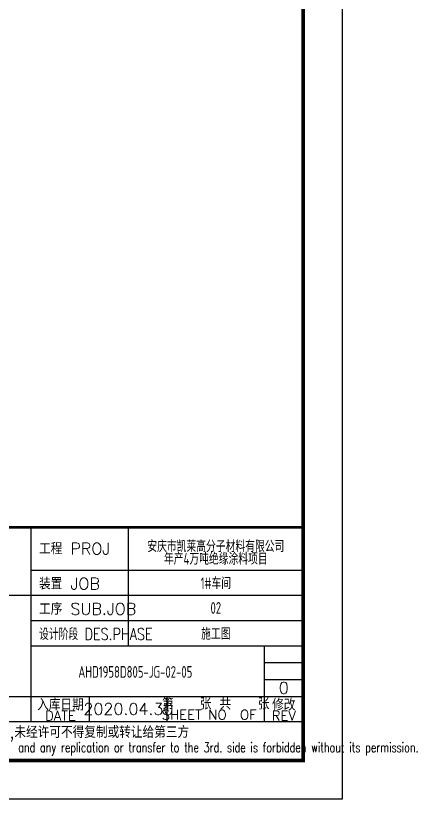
# Model space of a CAD drawing. Header units: millimetres. Extents: x 866561 to 877878, y 40199 to 44891.
# Drawn here: x 871058.3 to 871161.7, y 40198.6 to 40400.2 of the extents above; entities that cross this region are included whole.
import ezdxf
from ezdxf.enums import TextEntityAlignment as Align

# ---------------------------------------------------------------- set-up
doc = ezdxf.new("R2010")
doc.units = ezdxf.units.MM
doc.header["$LTSCALE"] = 1000
doc.header["$MEASUREMENT"] = 0
doc.layers.add('AXIS', color=3, linetype='Continuous')
doc.styles.add('ECEC_TQ', font='txt_l.shx', dxfattribs={"bigfont": 'hztxt_l.shx'})
doc.styles.add('TSSD_REIN', font='tssdeng.shx', dxfattribs={"width": 0.7, "bigfont": 'tssdchn.shx'})

msp = doc.modelspace()

# ---------------------------------------------------------------- linework, layer by layer
at = {"color": 0}
msp.add_line((871142.285, 40792.579), (871142.285, 40198.579), dxfattribs=at)
for p, q in [((871062.285, 40218.579), (871062.285, 40268.579)), ((871087.285, 40238.079), (871087.285, 40268.579)), ((871132.285, 40208.579), (871132.285, 40268.579)), ((871062.285, 40257.579), (871132.285, 40257.579)), ((870952.285, 40251.079), (871062.285, 40251.079)), ((871062.285, 40251.079), (871132.285, 40251.079)), ((871062.285, 40244.579), (871132.285, 40244.579)), ((871062.285, 40238.079), (871132.285, 40238.079)), ((871122.285, 40218.579), (871122.285, 40238.079)), ((871122.285, 40233.746), (871132.285, 40233.746)), ((871122.285, 40229.412), (871132.285, 40229.412)), ((871007.285, 40225.079), (871132.285, 40225.079)), ((871077.285, 40218.579), (871077.285, 40225.079)), ((871097.285, 40218.579), (871097.285, 40225.079)), ((870952.285, 40218.579), (871132.285, 40218.579)), ((870952.285, 40208.579), (871132.285, 40208.579)), ((871142.285, 40198.579), (870301.285, 40198.579))]:
    msp.add_line(p, q)
at = {"color": 0, "const_width": 1}
msp.add_lwpolyline([(871132.285, 40208.579), (870326.285, 40208.579), (870326.285, 40782.579), (871132.285, 40782.579)], close=True, dxfattribs=at)
at = {"const_width": 0.7}
msp.add_lwpolyline([(871132.285, 40268.579), (870952.285, 40268.579)], dxfattribs=at)

# ---------------------------------------------------------------- texts
at = {"style": 'ECEC_TQ'}
for s, p in [('工程 PROJ', (871064.285, 40261.579)), ('装置 JOB', (871064.285, 40252.579)), ('工序 SUB.JOB', (871064.285, 40246.079))]:
    msp.add_text(s, height=3, dxfattribs=at).set_placement(p)
at = {"style": 'ECEC_TQ', "width": 0.8}
msp.add_text('设计阶段 DES.PHASE', height=3, dxfattribs=at).set_placement((871064.285, 40239.579))
at = {"style": 'ECEC_TQ'}
for s, height, p in [('入库日期', 3, (871069.785, 40223.079)), ('第   张 共   张', 3, (871109.785, 40223.329)), ('修改', 3, (871127.285, 40223.079)), ('SHEET NO  OF  ', 2.5, (871109.785, 40220.329)), ('DATE', 2.5, (871069.785, 40220.079)), ('REV', 2.5, (871127.285, 40220.079)), ('本文件专有权属安徽华东化工医药工程有限责任公司所有,未经许可不得复制或转让给第三方', 3, (871042.285, 40215.579))]:
    msp.add_text(s, height=height, dxfattribs=at).set_placement(p, align=Align.MIDDLE)
at = {"style": 'ECEC_TQ', "width": 0.72}
msp.add_text('The proprietary right of this document belongs to Anhui Huadong Chemical And Medical Engineering  Co.,Ltd.  and any replication or transfer to the 3rd. side is forbidden without its permission. ', height=2.5, dxfattribs=at).set_placement((871042.285, 40211.579), align=Align.MIDDLE)
at = {"style": 'ECEC_TQ'}
for tag, text, p in [('0', '0', (871127.285, 40227.246)), ('2020.04.30', ' ', (871087.285, 40221.829))]:
    msp.add_attdef(tag, text=text, height=3, dxfattribs=at).set_placement(p, align=Align.MIDDLE)
at = {"layer": 'AXIS', "style": 'TSSD_REIN', "width": 0.7}
for s, p in [('安庆市凯莱高分子材料有限公司', (871109.785, 40263.855)), ('年产4万吨绝缘涂料项目', (871109.785, 40260.624)), ('1#车间', (871109.785, 40254.329)), ('02', (871109.785, 40247.829)), ('施工图', (871109.785, 40241.329)), ('AHD1958D805-JG-02-05', (871089.062, 40231.372))]:
    msp.add_text(s, height=3, dxfattribs=at).set_placement(p, align=Align.MIDDLE)

doc.saveas('drawing.dxf')
